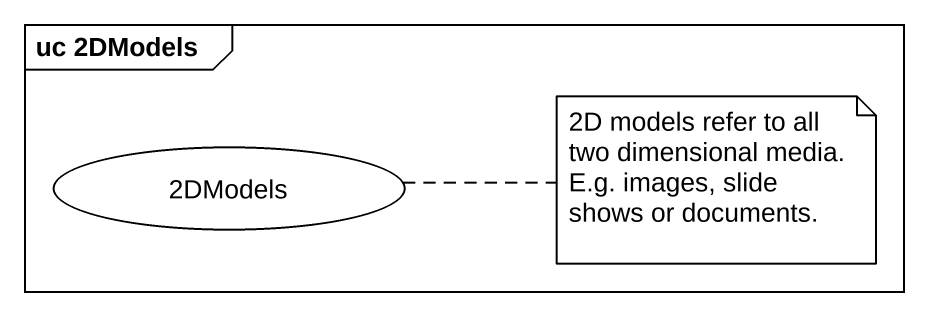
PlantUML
@startuml
mainframe uc 2DModels
usecase "2DModels" as u2DModels
note right of u2DModels : 2D models refer to all two dimensional media. E.g. images, slide shows or documents.
@enduml
